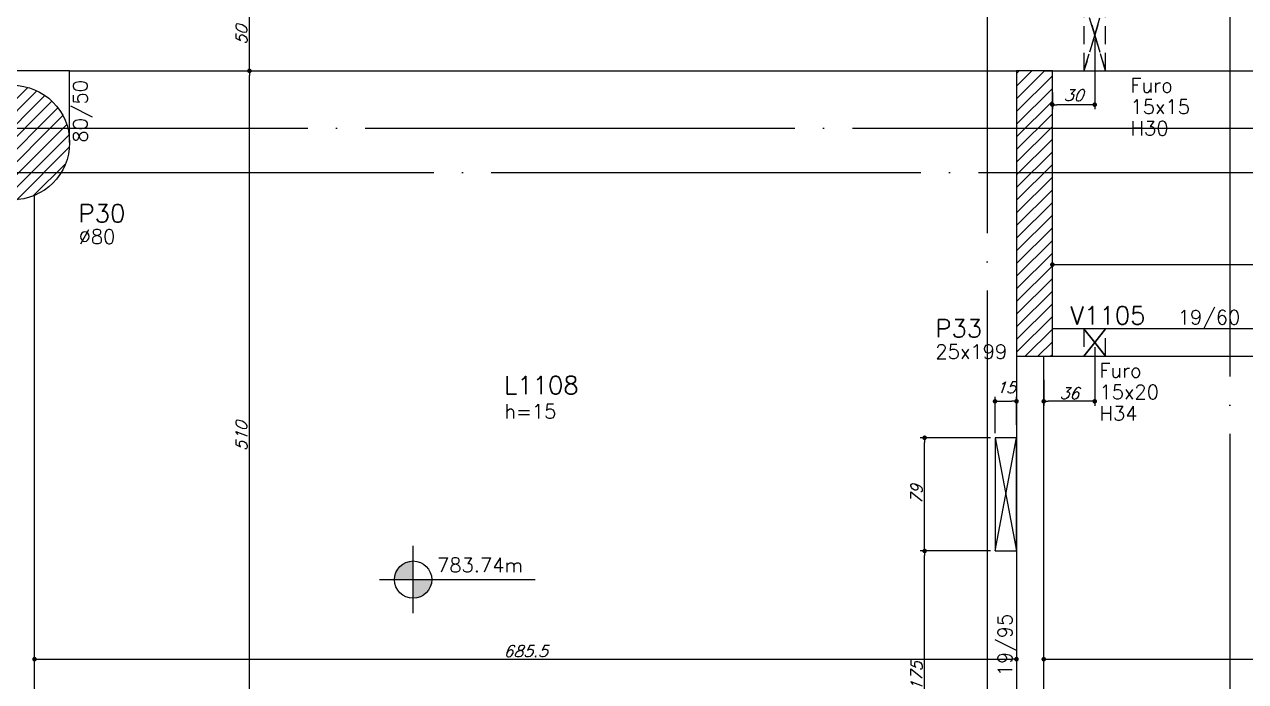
# Model space of a CAD drawing. Extents: x -4723 to 4922, y -2048 to 2452.
# Drawn here: x -1932 to -1079, y 988 to 1447 of the extents above; entities that cross this region are included whole.
import ezdxf
from ezdxf.enums import TextEntityAlignment as Align

# ---------------------------------------------------------------- set-up
doc = ezdxf.new("R2010")
doc.units = 0
doc.header["$LTSCALE"] = 50
doc.header["$MEASUREMENT"] = 0
doc.linetypes.add('EIXO', pattern=[6.8, 6, -0.4, 0, -0.4])
doc.linetypes.add('HIDDEN', pattern=[0.375, 0.25, -0.125])
doc.layers.get('0').update_dxf_attribs({"linetype": 'CONTINUOUS'})
doc.layers.get('DEFPOINTS').update_dxf_attribs({"linetype": 'CONTINUOUS'})
for name, color, linetype in [('242', 3, 'CONTINUOUS'), ('F-COTAS', 106, 'CONTINUOUS'), ('F-COTAS-FUROS', 50, 'CONTINUOUS'), ('F-EIXO', 12, 'EIXO'), ('F-FURO-PAREDE', 2, 'HIDDEN'), ('F-FURO-PAREDE-TEXTOS', 2, 'CONTINUOUS'), ('F-LAJES-DIM', 2, 'CONTINUOUS'), ('F-LAJES-NOME', 4, 'CONTINUOUS'), ('F-NÍVEL-PLANTA', 2, 'CONTINUOUS'), ('F-PILARES-DIM', 172, 'CONTINUOUS'), ('F-PILARES-HACH', 174, 'CONTINUOUS'), ('F-PILARES-NOME', 170, 'CONTINUOUS'), ('F-PILARES-S', 170, 'CONTINUOUS'), ('F-TEXTO', 6, 'CONTINUOUS'), ('F-VIGAS', 3, 'CONTINUOUS'), ('F-VIGAS-DIM', 2, 'CONTINUOUS'), ('F-VIGAS-NOME', 4, 'CONTINUOUS'), ('F-VÃO', 1, 'CONTINUOUS')]:
    doc.layers.add(name, color=color, linetype=linetype)
doc.styles.add('CP-TEXT-INCL', font='simplex.shx', dxfattribs={"oblique": 20})
doc.styles.add('MCP', font='simplex.shx')
doc.styles.add('ROMANS', font='simplex.shx')
doc.dimstyles.new('CP-COTAS-50', dxfattribs={"dimscale": 0.64, "dimtxt": 12.5, "dimasz": 5, "dimexe": 5, "dimexo": 5, "dimgap": 2.5, "dimtad": 1, "dimdec": 1, "dimdsep": 46, "dimtxsty": 'CP-TEXT-INCL', "dimblk1": 'DOT', "dimblk2": 'DOT', "dimsah": 1, "dimcen": 9, "dimclrd": 256, "dimclre": 256, "dimclrt": 256, "dimadec": 0, "dimazin": 0, "dimtfac": 1, "dimtdec": 1, "dimtmove": 2, "dimatfit": 3, "dimldrblk": 'DOT', "dimfxl": 0, "dimtolj": 1, "dimarcsym": 0})

# ---------------------------------------------------------------- blocks, each defined once
blk = doc.blocks.new('Nível - Planta')
at = {"layer": 'F-NÍVEL-PLANTA'}
h = blk.add_hatch(color=71, dxfattribs=at)
h.paths.add_polyline_path([(0, 0), (0, 0.26, 0.414214), (-0.26, 0)])
h.paths.add_polyline_path([(0.26, 0), (0, 0), (0, -0.26, 0.414214)])
for p, q in [((0, -0.469), (0, 0.469)), ((-0.469, 0), (1.704, 0))]:
    blk.add_line(p, q, dxfattribs=at)
blk.add_circle((0, 0), 0.26, dxfattribs=at)
at = {"layer": 'F-TEXTO', "color": 3, "style": 'MCP'}
blk.add_attdef('NÍVEL', (0.333, 0.102), '', height=0.2, dxfattribs=at)
blk = doc.blocks.new('_DOT')
at = {"color": 0, "linetype": 'ByBlock'}
blk.add_line((-0.5, 0), (-1, 0), dxfattribs=at)
at = {"color": 0, "linetype": 'ByBlock', "const_width": 0.5}
blk.add_lwpolyline([(-0.25, 0, 1), (0.25, 0, 1)], format="xyb", close=True, dxfattribs=at)
blk = doc.blocks.new('*D29')
at = {"layer": 'DEFPOINTS', "color": 0, "linetype": 'Continuous', "transparency": 16777216}
for p in [(-1774.46, 1414.5), (-1774.46, 1414.5), (-1774.46, 904.5)]:
    blk.add_point(p, dxfattribs=at)
at = {"layer": 'F-COTAS', "linetype": 'Continuous', "lineweight": -2, "transparency": 16777216}
blk.add_line((-1774.46, 907.7), (-1774.46, 1411.3), dxfattribs=at)
at = {"layer": 'F-COTAS', "linetype": 'Continuous', "lineweight": -2, "transparency": 16777216, "xscale": 3.2, "yscale": 3.2, "zscale": 3.2}
for p, rotation in [((-1774.46, 1414.5), 90), ((-1774.46, 904.5), 270)]:
    blk.add_blockref('_DOT', p, dxfattribs=dict(at, rotation=rotation))
at = {"layer": 'F-COTAS', "linetype": 'Continuous', "transparency": 16777216, "insert": (-1780.06, 1159.5), "char_height": 8, "attachment_point": 5, "rotation": 90, "style": 'CP-TEXT-INCL'}
blk.add_mtext('\\A1;510', dxfattribs=at)
blk = doc.blocks.new('*D30')
at = {"layer": 'DEFPOINTS', "color": 0, "linetype": 'Continuous', "transparency": 16777216}
for p in [(-1774.46, 1464.5), (-1774.46, 1464.5), (-1774.46, 1414.5)]:
    blk.add_point(p, dxfattribs=at)
at = {"layer": 'F-COTAS', "linetype": 'Continuous', "lineweight": -2, "transparency": 16777216}
blk.add_line((-1774.46, 1417.7), (-1774.46, 1461.3), dxfattribs=at)
at = {"layer": 'F-COTAS', "linetype": 'Continuous', "lineweight": -2, "transparency": 16777216, "xscale": 3.2, "yscale": 3.2, "zscale": 3.2}
for p, rotation in [((-1774.46, 1464.5), 90), ((-1774.46, 1414.5), 270)]:
    blk.add_blockref('_DOT', p, dxfattribs=dict(at, rotation=rotation))
at = {"layer": 'F-COTAS', "linetype": 'Continuous', "transparency": 16777216, "insert": (-1780.06, 1439.5), "char_height": 8, "attachment_point": 5, "rotation": 90, "style": 'CP-TEXT-INCL'}
blk.add_mtext('\\A1;50', dxfattribs=at)
blk = doc.blocks.new('*D81')
at = {"layer": 'DEFPOINTS', "color": 0, "linetype": 'Continuous', "transparency": 16777216}
for p in [(-1924.5, 1003.98), (-1239, 1003.98), (-1239, 1003.98)]:
    blk.add_point(p, dxfattribs=at)
at = {"layer": 'F-COTAS', "linetype": 'Continuous', "lineweight": -2, "transparency": 16777216}
blk.add_line((-1921.3, 1003.98), (-1242.2, 1003.98), dxfattribs=at)
at = {"layer": 'F-COTAS', "linetype": 'Continuous', "lineweight": -2, "transparency": 16777216, "xscale": 3.2, "yscale": 3.2, "zscale": 3.2, "rotation": 180}
blk.add_blockref('_DOT', (-1924.5, 1003.98), dxfattribs=at)
at = {"layer": 'F-COTAS', "linetype": 'Continuous', "lineweight": -2, "transparency": 16777216, "xscale": 3.2, "yscale": 3.2, "zscale": 3.2}
blk.add_blockref('_DOT', (-1239, 1003.98), dxfattribs=at)
at = {"layer": 'F-COTAS', "linetype": 'Continuous', "transparency": 16777216, "insert": (-1581.75, 1009.58), "char_height": 8, "attachment_point": 5, "style": 'CP-TEXT-INCL'}
blk.add_mtext('\\A1;685.5', dxfattribs=at)
blk = doc.blocks.new('*D82')
at = {"layer": 'DEFPOINTS', "color": 0, "linetype": 'Continuous', "transparency": 16777216}
for p in [(-1220, 1003.98), (-559, 1003.98), (-559, 1003.98)]:
    blk.add_point(p, dxfattribs=at)
at = {"layer": 'F-COTAS', "linetype": 'Continuous', "lineweight": -2, "transparency": 16777216}
blk.add_line((-1216.8, 1003.98), (-562.2, 1003.98), dxfattribs=at)
at = {"layer": 'F-COTAS', "linetype": 'Continuous', "lineweight": -2, "transparency": 16777216, "xscale": 3.2, "yscale": 3.2, "zscale": 3.2, "rotation": 180}
blk.add_blockref('_DOT', (-1220, 1003.98), dxfattribs=at)
at = {"layer": 'F-COTAS', "linetype": 'Continuous', "lineweight": -2, "transparency": 16777216, "xscale": 3.2, "yscale": 3.2, "zscale": 3.2}
blk.add_blockref('_DOT', (-559, 1003.98), dxfattribs=at)
at = {"layer": 'F-COTAS', "linetype": 'Continuous', "transparency": 16777216, "insert": (-889.5, 1009.58), "char_height": 8, "attachment_point": 5, "style": 'CP-TEXT-INCL'}
blk.add_mtext('\\A1;661', dxfattribs=at)
blk = doc.blocks.new('*D90')
at = {"layer": 'DEFPOINTS', "color": 0, "linetype": 'Continuous', "transparency": 16777216}
for p in [(-1214, 1279.34), (-562, 1279.34), (-562, 1279.34)]:
    blk.add_point(p, dxfattribs=at)
at = {"layer": 'F-COTAS', "linetype": 'Continuous', "lineweight": -2, "transparency": 16777216}
blk.add_line((-1210.8, 1279.34), (-565.2, 1279.34), dxfattribs=at)
at = {"layer": 'F-COTAS', "linetype": 'Continuous', "lineweight": -2, "transparency": 16777216, "xscale": 3.2, "yscale": 3.2, "zscale": 3.2, "rotation": 180}
blk.add_blockref('_DOT', (-1214, 1279.34), dxfattribs=at)
at = {"layer": 'F-COTAS', "linetype": 'Continuous', "lineweight": -2, "transparency": 16777216, "xscale": 3.2, "yscale": 3.2, "zscale": 3.2}
blk.add_blockref('_DOT', (-562, 1279.34), dxfattribs=at)
at = {"layer": 'F-COTAS', "linetype": 'Continuous', "transparency": 16777216, "insert": (-888, 1284.94), "char_height": 8, "attachment_point": 5, "style": 'CP-TEXT-INCL'}
blk.add_mtext('\\A1;652', dxfattribs=at)
blk = doc.blocks.new('*U156')
at = {"layer": 'F-EIXO'}
blk.add_line((0, 0), (7197, 0), dxfattribs=at)
at = {"layer": 'F-TEXTO', "style": 'ROMANS'}
blk.add_attdef('EIXO', text='', height=17.5, dxfattribs=at).set_placement((-28.2072, 0), align=Align.MIDDLE_CENTER)
blk = doc.blocks.new('*U157')
at = {"layer": 'F-EIXO'}
blk.add_line((0, 0), (7285, 0), dxfattribs=at)
at = {"layer": 'F-TEXTO', "style": 'ROMANS'}
blk.add_attdef('EIXO', text='', height=17.5, dxfattribs=at).set_placement((-28.2072, 0), align=Align.MIDDLE_CENTER)
blk = doc.blocks.new('*U180')
at = {"layer": 'F-EIXO'}
blk.add_line((0, 0), (0, -2655), dxfattribs=at)
at = {"layer": 'F-TEXTO', "style": 'ROMANS'}
blk.add_attdef('EIXO', text='', height=17.5, rotation=360, dxfattribs=at).set_placement((0, 28.21), align=Align.MIDDLE_CENTER)
blk = doc.blocks.new('*U179')
at = {"layer": 'F-EIXO'}
blk.add_line((0, 0), (0, -2755), dxfattribs=at)
at = {"layer": 'F-TEXTO', "style": 'ROMANS'}
blk.add_attdef('EIXO', text='', height=17.5, rotation=360, dxfattribs=at).set_placement((0, 28.2072), align=Align.MIDDLE_CENTER)
blk = doc.blocks.new('*U310')
at = {"layer": 'F-VÃO'}
for p, q in [((0, 0), (15, 79)), ((0, 79), (15, 0))]:
    blk.add_line(p, q, dxfattribs=at)
at = {"layer": 'F-VÃO', "color": 3}
blk.add_lwpolyline([(0, 0), (15, 0), (15, 79), (0, 79)], close=True, dxfattribs=at)
blk = doc.blocks.new('*D441')
at = {"layer": 'DEFPOINTS', "color": 0, "linetype": 'Continuous', "transparency": 16777216}
for p in [(-1303.17, 1079.5), (-1254, 1079.5), (-1273.18, 904.5)]:
    blk.add_point(p, dxfattribs=at)
at = {"layer": 'F-COTAS-FUROS', "linetype": 'Continuous', "lineweight": -2, "transparency": 16777216}
for p, q in [((-1257.2, 1079.5), (-1306.37, 1079.5)), ((-1303.17, 907.7), (-1303.17, 1076.3)), ((-1276.38, 904.5), (-1306.37, 904.5))]:
    blk.add_line(p, q, dxfattribs=at)
at = {"layer": 'F-COTAS-FUROS', "linetype": 'Continuous', "lineweight": -2, "transparency": 16777216, "xscale": 3.2, "yscale": 3.2, "zscale": 3.2}
for p, rotation in [((-1303.17, 1079.5), 90), ((-1303.17, 904.5), 270)]:
    blk.add_blockref('_DOT', p, dxfattribs=dict(at, rotation=rotation))
at = {"layer": 'F-COTAS-FUROS', "linetype": 'Continuous', "transparency": 16777216, "insert": (-1308.77, 992), "char_height": 8, "attachment_point": 5, "rotation": 90, "style": 'CP-TEXT-INCL'}
blk.add_mtext('\\A1;175', dxfattribs=at)
blk = doc.blocks.new('*D442')
at = {"layer": 'DEFPOINTS', "color": 0, "linetype": 'Continuous', "transparency": 16777216}
for p in [(-1303.17, 1158.5), (-1254, 1158.5), (-1254, 1079.5)]:
    blk.add_point(p, dxfattribs=at)
at = {"layer": 'F-COTAS-FUROS', "linetype": 'Continuous', "lineweight": -2, "transparency": 16777216}
for p, q in [((-1257.2, 1158.5), (-1306.37, 1158.5)), ((-1303.17, 1082.7), (-1303.17, 1155.3)), ((-1257.2, 1079.5), (-1306.37, 1079.5))]:
    blk.add_line(p, q, dxfattribs=at)
at = {"layer": 'F-COTAS-FUROS', "linetype": 'Continuous', "lineweight": -2, "transparency": 16777216, "xscale": 3.2, "yscale": 3.2, "zscale": 3.2}
for p, rotation in [((-1303.17, 1158.5), 90), ((-1303.17, 1079.5), 270)]:
    blk.add_blockref('_DOT', p, dxfattribs=dict(at, rotation=rotation))
at = {"layer": 'F-COTAS-FUROS', "linetype": 'Continuous', "transparency": 16777216, "insert": (-1308.77, 1119), "char_height": 8, "attachment_point": 5, "rotation": 90, "style": 'CP-TEXT-INCL'}
blk.add_mtext('\\A1;79', dxfattribs=at)
blk = doc.blocks.new('*D443')
at = {"layer": 'DEFPOINTS', "color": 0, "linetype": 'Continuous', "transparency": 16777216}
for p in [(-1239, 1183.94), (-1239, 1164.32), (-1254, 1158.5)]:
    blk.add_point(p, dxfattribs=at)
at = {"layer": 'F-COTAS-FUROS', "linetype": 'Continuous', "lineweight": -2, "transparency": 16777216}
for p, q in [((-1254, 1161.7), (-1254, 1187.14)), ((-1239, 1167.52), (-1239, 1187.14)), ((-1250.8, 1183.94), (-1242.2, 1183.94))]:
    blk.add_line(p, q, dxfattribs=at)
at = {"layer": 'F-COTAS-FUROS', "linetype": 'Continuous', "lineweight": -2, "transparency": 16777216, "xscale": 3.2, "yscale": 3.2, "zscale": 3.2, "rotation": 180}
blk.add_blockref('_DOT', (-1254, 1183.94), dxfattribs=at)
at = {"layer": 'F-COTAS-FUROS', "linetype": 'Continuous', "lineweight": -2, "transparency": 16777216, "xscale": 3.2, "yscale": 3.2, "zscale": 3.2}
blk.add_blockref('_DOT', (-1239, 1183.94), dxfattribs=at)
at = {"layer": 'F-COTAS-FUROS', "linetype": 'Continuous', "transparency": 16777216, "insert": (-1246.5, 1193.54), "char_height": 8, "attachment_point": 5, "style": 'CP-TEXT-INCL'}
blk.add_mtext('\\A1;15', dxfattribs=at)
blk = doc.blocks.new('*D511')
at = {"layer": 'DEFPOINTS', "color": 0, "linetype": 'Continuous', "transparency": 16777216}
for p in [(-1184.4, 1225), (-1220, 1202.19), (-1220, 1183.94)]:
    blk.add_point(p, dxfattribs=at)
at = {"layer": 'F-COTAS-FUROS', "linetype": 'Continuous', "lineweight": -2, "transparency": 16777216}
for p, q in [((-1184.4, 1221.8), (-1184.4, 1180.74)), ((-1220, 1198.99), (-1220, 1180.74)), ((-1187.6, 1183.94), (-1216.8, 1183.94))]:
    blk.add_line(p, q, dxfattribs=at)
at = {"layer": 'F-COTAS-FUROS', "linetype": 'Continuous', "lineweight": -2, "transparency": 16777216, "xscale": 3.2, "yscale": 3.2, "zscale": 3.2, "rotation": 180}
blk.add_blockref('_DOT', (-1220, 1183.94), dxfattribs=at)
at = {"layer": 'F-COTAS-FUROS', "linetype": 'Continuous', "lineweight": -2, "transparency": 16777216, "xscale": 3.2, "yscale": 3.2, "zscale": 3.2}
blk.add_blockref('_DOT', (-1184.4, 1183.94), dxfattribs=at)
at = {"layer": 'F-COTAS-FUROS', "linetype": 'Continuous', "transparency": 16777216, "insert": (-1202.2, 1189.54), "char_height": 8, "attachment_point": 5, "style": 'CP-TEXT-INCL'}
blk.add_mtext('\\A1;36', dxfattribs=at)
blk = doc.blocks.new('*D512')
at = {"layer": 'DEFPOINTS', "color": 0, "linetype": 'Continuous', "transparency": 16777216}
for p in [(-1184.4, 1439.5), (-1214, 1402.56), (-1214, 1390.93)]:
    blk.add_point(p, dxfattribs=at)
at = {"layer": 'F-COTAS-FUROS', "linetype": 'Continuous', "lineweight": -2, "transparency": 16777216}
for p, q in [((-1184.4, 1436.3), (-1184.4, 1387.73)), ((-1214, 1399.36), (-1214, 1387.73)), ((-1187.6, 1390.93), (-1210.8, 1390.93))]:
    blk.add_line(p, q, dxfattribs=at)
at = {"layer": 'F-COTAS-FUROS', "linetype": 'Continuous', "lineweight": -2, "transparency": 16777216, "xscale": 3.2, "yscale": 3.2, "zscale": 3.2, "rotation": 180}
blk.add_blockref('_DOT', (-1214, 1390.93), dxfattribs=at)
at = {"layer": 'F-COTAS-FUROS', "linetype": 'Continuous', "lineweight": -2, "transparency": 16777216, "xscale": 3.2, "yscale": 3.2, "zscale": 3.2}
blk.add_blockref('_DOT', (-1184.4, 1390.93), dxfattribs=at)
at = {"layer": 'F-COTAS-FUROS', "linetype": 'Continuous', "transparency": 16777216, "insert": (-1199.26, 1397.5), "char_height": 8, "attachment_point": 5, "style": 'CP-TEXT-INCL'}
blk.add_mtext('\\A1;30', dxfattribs=at)

msp = doc.modelspace()

# ---------------------------------------------------------------- hatches: boundary and pattern name
at = {"layer": 'F-PILARES-HACH', "linetype": 'Continuous'}
h = msp.add_hatch(dxfattribs=at)
h.set_pattern_fill('ANSI31', color=256, scale=50, style=0)
h.paths.add_polyline_path([(-1239, 1215.5), (-1214, 1215.5), (-1214, 1414.5), (-1239, 1414.5)], flags=16)
h = msp.add_hatch(dxfattribs=at)
h.set_pattern_fill('ANSI31', color=256, scale=50)
edge = h.paths.add_edge_path()
edge.add_arc((-1940, 1364.5), 40, 0, 360)

# ---------------------------------------------------------------- linework, layer by layer
at = {"layer": '242', "linetype": 'Continuous'}
msp.add_line((-1226.5, 1315), (-1226.5, 1315), dxfattribs=at)
at = {"layer": 'F-FURO-PAREDE'}
for points in [[(-1184.4, 1439.5), (-1191.9, 1414.5), (-1176.9, 1414.5), (-1184.4, 1439.5), (-1176.9, 1414.5), (-1176.9, 1464.5), (-1184.4, 1439.5), (-1176.9, 1464.5), (-1191.9, 1464.5), (-1184.4, 1439.5), (-1191.9, 1464.5), (-1191.9, 1414.5), (-1184.4, 1439.5)], [(-1184.4, 1225), (-1191.9, 1215.5), (-1176.9, 1215.5), (-1184.4, 1225), (-1176.9, 1215.5), (-1176.9, 1234.5), (-1184.4, 1225), (-1176.9, 1234.5), (-1191.9, 1234.5), (-1184.4, 1225), (-1191.9, 1234.5), (-1191.9, 1215.5), (-1184.4, 1225)]]:
    msp.add_lwpolyline(points, dxfattribs=at)
at = {"layer": 'F-PILARES-S', "linetype": 'Continuous'}
msp.add_lwpolyline([(-1239, 1215.5), (-1214, 1215.5), (-1214, 1414.5), (-1239, 1414.5), (-1239, 1215.5)], dxfattribs=at)
msp.add_circle((-1940, 1364.5), 40, dxfattribs=at)
at = {"layer": 'F-VIGAS'}
for points in [[(-1900, 1414.5), (-1980, 1414.5)], [(-1900, 1414.5), (-1239, 1414.5)], [(-1900, 1364.5), (-1900, 1414.5)], [(-1220, 1414.5), (-559, 1414.5)], [(-1924.5, 904.5), (-1924.5, 1327.583)], [(-562, 1234.5), (-1214, 1234.5)], [(-1239, 1215.5), (-1239, 904.5)], [(-1220, 904.5), (-1220, 1215.5)], [(-1214, 1215.5), (-562, 1215.5)]]:
    msp.add_lwpolyline(points, dxfattribs=at)

# ---------------------------------------------------------------- block references
at = {"layer": 'F-EIXO', "linetype": 'Continuous'}
for name, p in [('*U179', (-1259.5, 1941.357)), ('*U180', (-1090, 1841.357)), ('*U157', (-3734.274, 1374.5)), ('*U156', (-3646.32, 1343.5))]:
    msp.add_blockref(name, p, dxfattribs=at)
at = {"layer": 'F-NÍVEL-PLANTA', "linetype": 'Continuous', "xscale": 50, "yscale": 50, "zscale": 50}
msp.add_blockref('Nível - Planta', (-1660.209, 1059.529), dxfattribs=at).add_auto_attribs({'NÍVEL': '783.74m'})
at = {"layer": 'F-VÃO', "linetype": 'Continuous'}
msp.add_blockref('*U310', (-1254, 1079.5), dxfattribs=at)

# ---------------------------------------------------------------- texts
at = {"layer": 'F-FURO-PAREDE-TEXTOS', "linetype": 'Continuous', "style": 'MCP'}
for s, p in [('Furo', (-1159.455, 1399.5)), ('15x15', (-1159.455, 1384.5)), ('H30', (-1159.455, 1369.5)), ('Furo', (-1181.155, 1200.5)), ('15x20', (-1181.155, 1185.5)), ('H34', (-1181.155, 1170.5))]:
    msp.add_text(s, height=10, dxfattribs=at).set_placement(p)
at = {"layer": 'F-LAJES-DIM', "linetype": 'Continuous', "style": 'MCP'}
msp.add_text('h=15', height=10, dxfattribs=at).set_placement((-1596.599, 1171.912))
at = {"layer": 'F-LAJES-NOME', "linetype": 'Continuous', "style": 'MCP'}
msp.add_text('L1108', height=12.5, dxfattribs=at).set_placement((-1596.599, 1188.912))
at = {"layer": 'F-PILARES-DIM', "linetype": 'Continuous', "style": 'MCP'}
for s, p in [('%%c80', (-1893.75, 1293.875)), ('25x199', (-1295.69, 1213.612))]:
    msp.add_text(s, height=10, dxfattribs=at).set_placement(p)
at = {"layer": 'F-PILARES-NOME', "linetype": 'Continuous', "style": 'MCP'}
for s, p in [('P30', (-1893.75, 1308.875)), ('P33', (-1295.69, 1228.612))]:
    msp.add_text(s, height=12.5, dxfattribs=at).set_placement(p)
at = {"layer": 'F-VIGAS-DIM', "linetype": 'Continuous', "style": 'MCP'}
for s, p in [('80/50', (-1887.5, 1364.5)), ('19/95', (-1242.125, 992))]:
    msp.add_text(s, height=10, rotation=90, dxfattribs=at).set_placement(p)
msp.add_text('19/60', height=10, dxfattribs=at).set_placement((-1126.5, 1237.625))
at = {"layer": 'F-VIGAS-NOME', "linetype": 'Continuous', "style": 'MCP'}
msp.add_text('V1105', height=12.5, dxfattribs=at).set_placement((-1201.5, 1237.625))

# ---------------------------------------------------------------- dimensions: what is measured, and where the dimension line sits
at = {"layer": 'F-COTAS', "linetype": 'Continuous'}
for base, p1, p2, angle, picture, middle in [((-1774.456, 1464.5), (-1774.456, 1414.5), (-1774.456, 1464.5), 270, '*D30', (-1780.056, 1439.5)), ((-1774.456, 1414.5), (-1774.456, 904.5), (-1774.456, 1414.5), 270, '*D29', (-1780.056, 1159.5)), ((-562, 1279.344), (-1214, 1279.344), (-562, 1279.344), 180, '*D90', (-888, 1284.944)), ((-1239, 1003.976), (-1924.5, 1003.976), (-1239, 1003.976), 180, '*D81', (-1581.75, 1009.576)), ((-559, 1003.976), (-1220, 1003.976), (-559, 1003.976), 180, '*D82', (-889.5, 1009.576))]:
    dim = msp.add_linear_dim(base=base, p1=p1, p2=p2, angle=angle, dimstyle='CP-COTAS-50', dxfattribs=at)
    dim.commit()
    dim.dimension.update_dxf_attribs({"geometry": picture, "text_midpoint": middle})
at = {"layer": 'F-COTAS-FUROS', "linetype": 'Continuous'}
dim = msp.add_linear_dim(base=(-1214, 1390.929), p1=(-1184.4, 1439.5), p2=(-1214, 1402.559), dimstyle='CP-COTAS-50', override={"dimdec": 0, "dimfxl": 7.5}, dxfattribs=at)
dim.commit()
dim.dimension.update_dxf_attribs({"geometry": '*D512', "text_midpoint": (-1199.262, 1397.505), "dimtype": 160})
for base, p1, p2, picture, middle in [((-1220, 1183.942), (-1184.4, 1225), (-1220, 1202.192), '*D511', (-1202.2, 1189.542)), ((-1239, 1183.942), (-1254, 1158.5), (-1239, 1164.319), '*D443', (-1246.5, 1193.542))]:
    dim = msp.add_linear_dim(base=base, p1=p1, p2=p2, dimstyle='CP-COTAS-50', override={"dimdec": 0, "dimfxl": 7.5}, dxfattribs=at)
    dim.commit()
    dim.dimension.update_dxf_attribs({"geometry": picture, "text_midpoint": middle})
for base, p1, p2, picture, middle in [((-1303.175, 1158.5), (-1254, 1079.5), (-1254, 1158.5), '*D442', (-1308.775, 1119)), ((-1303.175, 1079.5), (-1273.179, 904.5), (-1254, 1079.5), '*D441', (-1308.775, 992))]:
    dim = msp.add_linear_dim(base=base, p1=p1, p2=p2, angle=90, dimstyle='CP-COTAS-50', override={"dimdec": 0, "dimfxl": 7.5}, dxfattribs=at)
    dim.commit()
    dim.dimension.update_dxf_attribs({"geometry": picture, "text_midpoint": middle})

doc.saveas('drawing.dxf')
